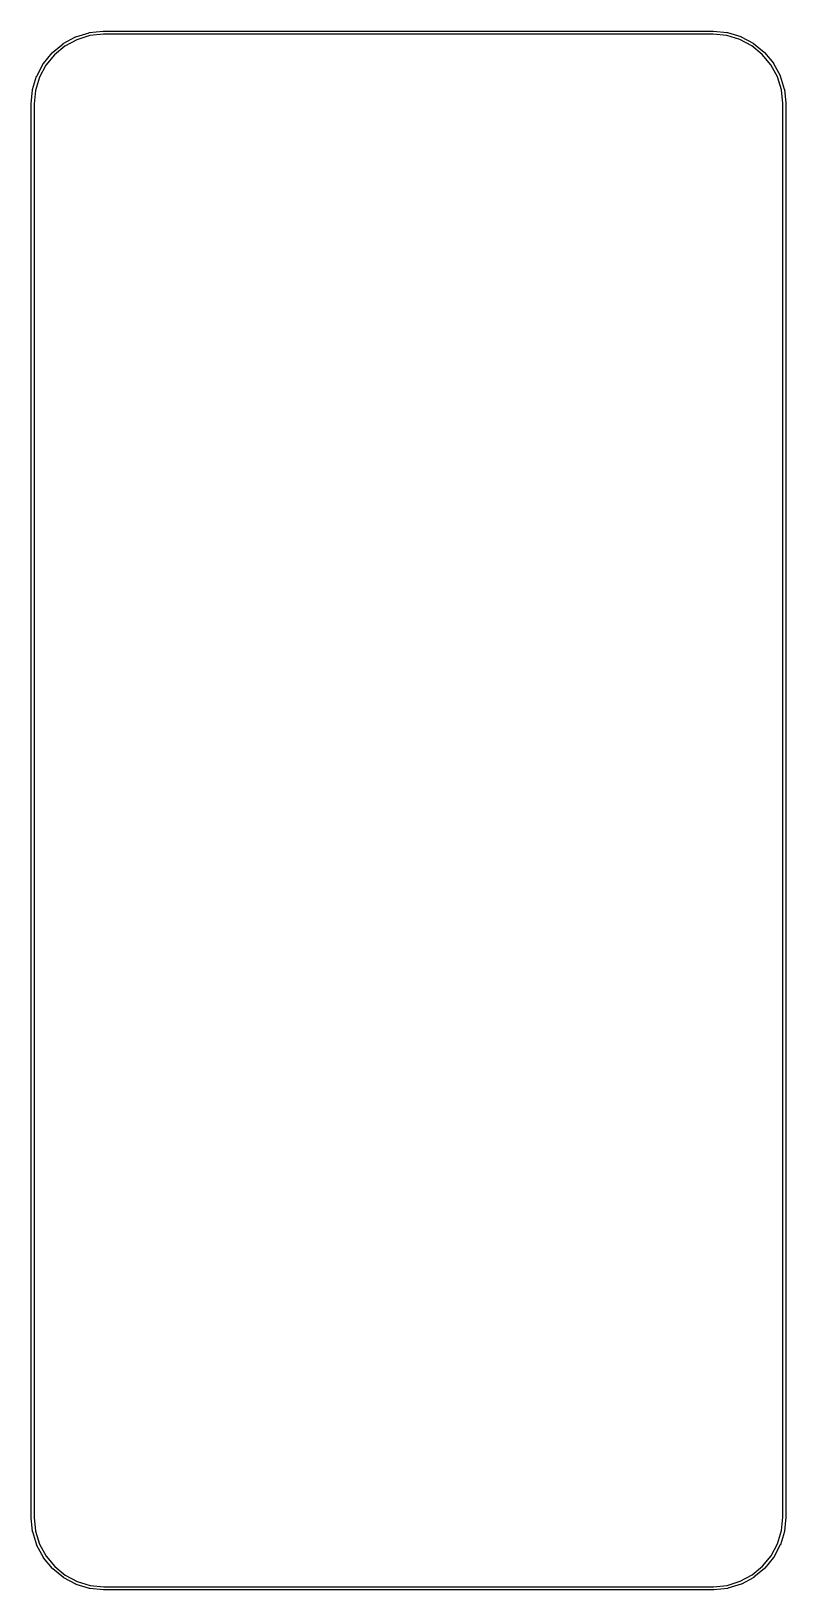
# Model space of a CAD drawing. Extents: x 128.9 to 166.1, y -100.1 to -23.4.
import ezdxf

# ---------------------------------------------------------------- set-up
doc = ezdxf.new("R2010")
doc.units = 0
doc.header["$MEASUREMENT"] = 0
doc.layers.add('BLACK', color=7, linetype='CONTINUOUS')

msp = doc.modelspace()

# ---------------------------------------------------------------- linework, layer by layer
at = {"layer": 'BLACK', "linetype": 'CONTINUOUS'}
for p, q in [((130.507, -24.0324), (131.108, -23.7075)), ((131.108, -23.7075), (131.109, -23.707)), ((131.108, -23.7075), (131.108, -23.7075)), ((131.108, -23.7075), (131.108, -23.7075)), ((131.109, -23.707), (131.115, -23.7045)), ((131.115, -23.7045), (131.122, -23.7018)), ((131.122, -23.7018), (131.774, -23.4998)), ((131.811, -23.6453), (131.173, -23.843)), ((131.774, -23.4998), (131.775, -23.4995)), ((131.774, -23.4998), (131.774, -23.4998)), ((131.775, -23.4995), (131.782, -23.4983)), ((131.782, -23.4983), (131.788, -23.4969)), ((131.788, -23.4969), (132.468, -23.4255)), ((132.48, -23.5751), (131.811, -23.6453)), ((132.468, -23.4255), (132.469, -23.4254)), ((132.469, -23.4254), (132.472, -23.4254)), ((132.472, -23.4254), (132.475, -23.4251)), ((132.475, -23.4251), (132.496, -23.425)), ((132.5, -23.575), (132.48, -23.5751)), ((132.496, -23.425), (132.496, -23.425)), ((132.496, -23.425), (162.504, -23.425)), ((162.496, -23.575), (132.5, -23.575)), ((163.165, -23.6406), (162.496, -23.575)), ((162.504, -23.425), (162.507, -23.4254)), ((162.507, -23.4254), (162.507, -23.4254)), ((162.507, -23.4254), (163.187, -23.492)), ((163.805, -23.8338), (163.165, -23.6406)), ((163.187, -23.492), (163.187, -23.492)), ((163.187, -23.492), (163.187, -23.492)), ((163.187, -23.492), (163.188, -23.4921)), ((163.188, -23.4921), (163.195, -23.4935)), ((163.195, -23.4935), (163.201, -23.4949)), ((163.201, -23.4949), (163.855, -23.6923)), ((163.855, -23.6923), (163.856, -23.6926)), ((163.856, -23.6926), (163.863, -23.6953)), ((163.863, -23.6953), (163.869, -23.6979)), ((163.869, -23.6979), (164.472, -24.0186)), ((129.527, -25.0157), (129.958, -24.4864)), ((129.958, -24.4864), (129.959, -24.4856)), ((129.959, -24.4856), (129.964, -24.4808)), ((129.964, -24.4808), (129.969, -24.476)), ((129.969, -24.476), (130.495, -24.0406)), ((130.585, -24.1608), (130.07, -24.5869)), ((130.495, -24.0406), (130.496, -24.0399)), ((130.496, -24.0399), (130.502, -24.0362)), ((130.502, -24.0362), (130.507, -24.0324)), ((131.173, -23.843), (130.585, -24.1608)), ((164.395, -24.1475), (163.805, -23.8338)), ((164.913, -24.57), (164.395, -24.1475)), ((164.472, -24.0186), (164.472, -24.0186)), ((164.472, -24.0186), (164.472, -24.0186)), ((164.472, -24.0186), (164.473, -24.0191)), ((164.473, -24.0191), (164.479, -24.0229)), ((164.479, -24.0229), (164.484, -24.0267)), ((164.484, -24.0267), (165.014, -24.4584)), ((165.014, -24.4584), (165.014, -24.459)), ((165.014, -24.459), (165.019, -24.4639)), ((165.019, -24.4639), (165.024, -24.4687)), ((165.024, -24.4687), (165.459, -24.995)), ((129.198, -25.631), (129.519, -25.0279)), ((129.648, -25.1048), (129.334, -25.695)), ((129.519, -25.027), (129.523, -25.0214)), ((129.519, -25.0279), (129.519, -25.027)), ((129.519, -25.0279), (129.519, -25.0279)), ((129.519, -25.0279), (129.519, -25.0279)), ((129.523, -25.0214), (129.527, -25.0157)), ((130.07, -24.5869), (129.648, -25.1048)), ((165.339, -25.085), (164.913, -24.57)), ((165.657, -25.6729), (165.339, -25.085)), ((165.459, -24.995), (165.46, -24.9958)), ((165.46, -24.9958), (165.464, -25.0015)), ((165.464, -25.0015), (165.468, -25.0072)), ((165.468, -25.0072), (165.792, -25.608)), ((128.995, -26.2985), (129.192, -25.6446)), ((129.334, -25.695), (129.141, -26.3348)), ((129.192, -25.6446), (129.193, -25.6436)), ((129.193, -25.6436), (129.195, -25.6373)), ((129.195, -25.6373), (129.198, -25.631)), ((165.855, -26.3114), (165.657, -25.6729)), ((165.792, -25.608), (165.792, -25.608)), ((165.792, -25.608), (165.792, -25.608)), ((165.792, -25.608), (165.793, -25.6089)), ((165.793, -25.6089), (165.796, -25.6153)), ((165.796, -25.6153), (165.798, -25.6215)), ((165.798, -25.6215), (166, -26.274)), ((128.925, -26.9927), (128.992, -26.3129)), ((128.992, -26.3118), (128.994, -26.3052)), ((128.992, -26.3129), (128.992, -26.3118)), ((128.992, -26.3129), (128.992, -26.3129)), ((128.992, -26.3129), (128.992, -26.3129)), ((128.994, -26.3052), (128.995, -26.2985)), ((129.141, -26.3348), (129.075, -27.0037)), ((165.925, -26.9796), (165.855, -26.3114)), ((166, -26.274), (166, -26.2751)), ((166, -26.2751), (166.002, -26.2817)), ((166.002, -26.2817), (166.003, -26.2884)), ((166.003, -26.2884), (166.075, -26.9677)), ((128.925, -26.9963), (128.925, -26.9927)), ((128.925, -26.9927), (128.925, -26.9927)), ((128.925, -96.5037), (128.925, -26.9963)), ((129.075, -27.0037), (129.075, -96.4997)), ((165.925, -27.0003), (165.925, -26.9796)), ((165.925, -96.4963), (165.925, -27.0003)), ((166.075, -26.9677), (166.075, -26.9688)), ((166.075, -26.9688), (166.075, -26.972)), ((166.075, -26.972), (166.075, -26.9753)), ((166.075, -26.9753), (166.075, -26.9962)), ((166.075, -26.9962), (166.075, -26.9963)), ((166.075, -26.9963), (166.075, -96.5037)), ((128.925, -96.5038), (128.925, -96.5037)), ((128.925, -96.5247), (128.925, -96.5038)), ((128.925, -96.528), (128.925, -96.5247)), ((128.925, -96.5312), (128.925, -96.528)), ((128.925, -96.5323), (128.925, -96.5312)), ((128.997, -97.2116), (128.925, -96.5323)), ((129.075, -96.4997), (129.075, -96.5204)), ((129.075, -96.5204), (129.145, -97.1886)), ((165.859, -97.1652), (165.925, -96.4963)), ((166.075, -96.5073), (166.008, -97.1871)), ((166.075, -96.5037), (166.075, -96.5073)), ((166.075, -96.5073), (166.075, -96.5073)), ((128.998, -97.2183), (128.997, -97.2116)), ((129, -97.2249), (128.998, -97.2183)), ((129, -97.226), (129, -97.2249)), ((129.202, -97.8785), (129, -97.226)), ((129.145, -97.1886), (129.343, -97.8271)), ((165.666, -97.805), (165.859, -97.1652)), ((166.005, -97.2015), (165.808, -97.8554)), ((166.006, -97.1948), (166.005, -97.2015)), ((166.008, -97.1882), (166.006, -97.1948)), ((166.008, -97.1871), (166.008, -97.1882)), ((129.204, -97.8848), (129.202, -97.8785)), ((129.207, -97.8911), (129.204, -97.8848)), ((129.208, -97.892), (129.207, -97.8911)), ((129.532, -98.4928), (129.208, -97.892)), ((129.343, -97.8271), (129.661, -98.415)), ((165.352, -98.3952), (165.666, -97.805)), ((165.802, -97.869), (165.481, -98.4721)), ((165.805, -97.8627), (165.802, -97.869)), ((165.807, -97.8564), (165.805, -97.8627)), ((165.808, -97.8554), (165.807, -97.8564)), ((129.536, -98.4985), (129.532, -98.4928)), ((129.54, -98.5042), (129.536, -98.4985)), ((129.541, -98.505), (129.54, -98.5042)), ((129.976, -99.0313), (129.541, -98.505)), ((129.661, -98.415), (130.087, -98.93)), ((164.93, -98.9131), (165.352, -98.3952)), ((165.473, -98.4843), (165.042, -99.0136)), ((165.477, -98.4786), (165.473, -98.4843)), ((165.481, -98.473), (165.477, -98.4786)), ((165.481, -98.4721), (165.481, -98.473)), ((129.981, -99.0361), (129.976, -99.0313)), ((129.986, -99.041), (129.981, -99.0361)), ((129.986, -99.0416), (129.986, -99.041)), ((130.516, -99.4733), (129.986, -99.0416)), ((130.087, -98.93), (130.605, -99.3525)), ((130.521, -99.4771), (130.516, -99.4733)), ((130.527, -99.4809), (130.521, -99.4771)), ((130.528, -99.4814), (130.527, -99.4809)), ((131.131, -99.8021), (130.528, -99.4814)), ((130.605, -99.3525), (131.195, -99.6662)), ((163.827, -99.657), (164.415, -99.3392)), ((164.493, -99.4676), (163.892, -99.7925)), ((164.415, -99.3392), (164.93, -98.9131)), ((164.498, -99.4638), (164.493, -99.4676)), ((164.504, -99.4601), (164.498, -99.4638)), ((164.505, -99.4594), (164.504, -99.4601)), ((165.031, -99.024), (164.505, -99.4594)), ((165.036, -99.0192), (165.031, -99.024)), ((165.041, -99.0144), (165.036, -99.0192)), ((165.042, -99.0136), (165.041, -99.0144)), ((131.137, -99.8047), (131.131, -99.8021)), ((131.144, -99.8074), (131.137, -99.8047)), ((131.145, -99.8077), (131.144, -99.8074)), ((131.799, -100.005), (131.145, -99.8077)), ((131.195, -99.6662), (131.835, -99.8594)), ((131.805, -100.006), (131.799, -100.005)), ((131.812, -100.008), (131.805, -100.006)), ((131.813, -100.008), (131.812, -100.008)), ((132.493, -100.075), (131.813, -100.008)), ((131.835, -99.8594), (132.504, -99.925)), ((132.496, -100.075), (132.493, -100.075)), ((132.493, -100.075), (132.493, -100.075)), ((162.504, -100.075), (132.496, -100.075)), ((132.504, -99.925), (162.5, -99.925)), ((162.5, -99.925), (162.52, -99.9249)), ((162.525, -100.075), (162.504, -100.075)), ((162.504, -100.075), (162.504, -100.075)), ((162.52, -99.9249), (163.189, -99.8547)), ((162.528, -100.075), (162.525, -100.075)), ((162.531, -100.075), (162.528, -100.075)), ((162.532, -100.075), (162.531, -100.075)), ((163.212, -100.003), (162.532, -100.075)), ((163.189, -99.8547), (163.827, -99.657)), ((163.218, -100.002), (163.212, -100.003)), ((163.225, -100), (163.218, -100.002)), ((163.226, -100), (163.225, -100)), ((163.878, -99.7982), (163.226, -100)), ((163.226, -100), (163.226, -100)), ((163.885, -99.7955), (163.878, -99.7982)), ((163.891, -99.793), (163.885, -99.7955)), ((163.892, -99.7925), (163.891, -99.793))]:
    msp.add_line(p, q, dxfattribs=at)

doc.saveas('drawing.dxf')
